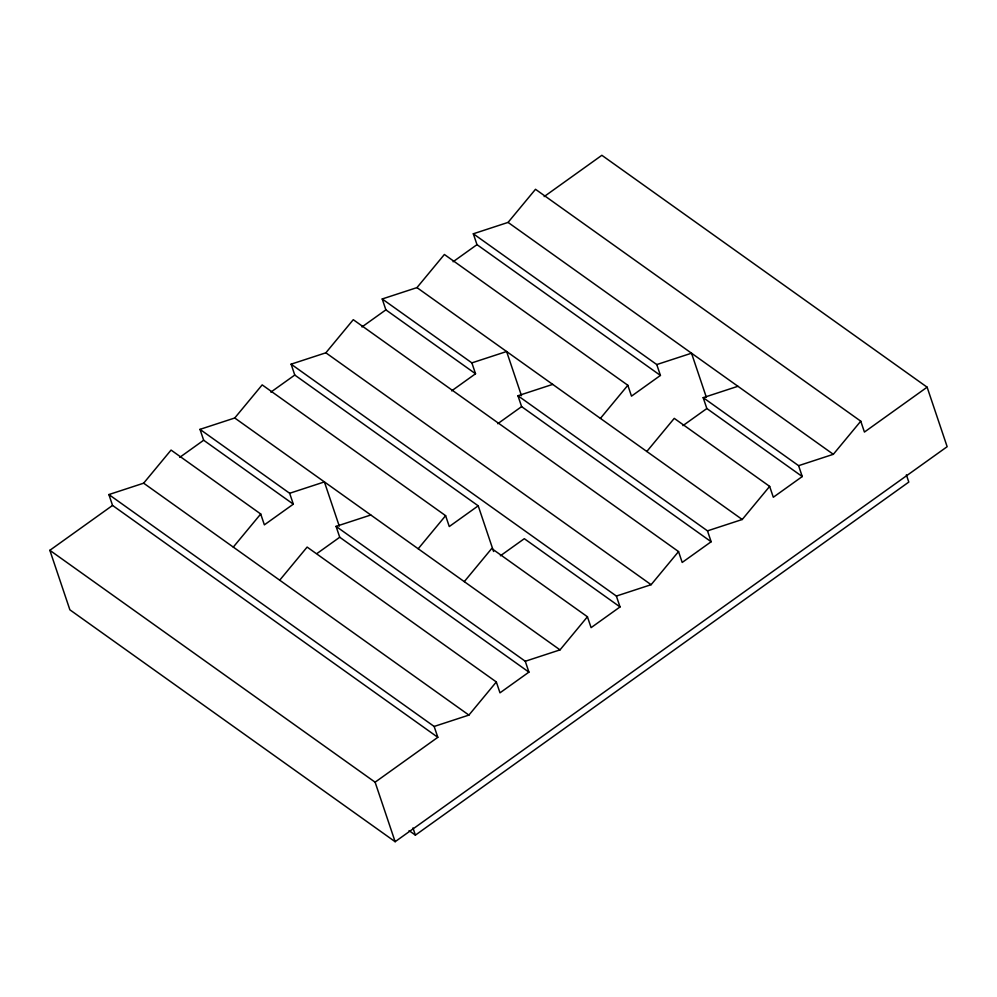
<?xml version="1.0" encoding="UTF-8"?>
<svg xmlns="http://www.w3.org/2000/svg" width="997" height="997" viewBox="0 0 997 997"><rect width="100%" height="100%" fill="white"/><g stroke="black" fill="none" stroke-linecap="round" stroke-linejoin="round"><path stroke-width="1.5" d="M112.549 505.429L49.85 550.307L375.109 782.196L437.82 737.319L112.549 505.429L108.897 494.562L143.643 483.184L171.06 450.071L260.716 513.991L264.367 524.858L293.317 504.158L289.653 493.278L199.998 429.358L234.744 417.992L262.174 384.879L445.609 515.661L449.273 526.541L478.211 505.828L493.59 551.503M478.211 505.828L294.776 375.046L291.112 364.167L325.857 352.801L353.274 319.688L678.546 551.578L682.197 562.445L711.148 541.745L707.484 530.865L517.954 395.747L552.699 384.381M451.629 390.874L475.532 373.763L385.876 309.855L382.225 298.975L416.958 287.61L444.388 254.484L627.836 385.266L631.487 396.145L660.425 375.433L656.774 364.566L473.326 233.784L508.071 222.406L535.501 189.293L860.76 421.183L864.424 432.062L927.123 387.185L947.15 446.693L395.136 841.705L69.877 609.815L49.85 550.307M233.286 547.104L260.716 513.991M279.708 580.192L307.126 547.079L496.332 681.96L499.983 692.84L528.921 672.128L525.269 661.26L336.064 526.366L370.809 515M418.192 548.774L445.609 515.661M464.278 581.637L491.708 548.524L587.432 616.769L591.096 627.649L620.034 606.936L616.37 596.056L291.112 364.167M600.406 418.391L627.836 385.266M646.816 451.479L674.246 418.366L769.647 486.386L773.311 497.254L802.249 476.541L798.597 465.674L703.184 397.653L737.93 386.288M108.897 494.562L434.156 726.452L468.902 715.086L496.332 681.96M525.269 661.26L560.015 649.882L587.432 616.769M616.37 596.056L651.116 584.691L678.546 551.578M707.484 530.865L742.229 519.499L769.647 486.386M798.597 465.674L833.33 454.308L860.76 421.183M179.759 457.349L203.662 440.238L293.317 504.158M270.86 392.145L294.776 375.046M361.973 326.954L385.876 309.855M453.087 261.762L476.99 244.651L660.425 375.433M544.175 196.583L601.864 155.295L927.123 387.185M497.715 423.725L521.618 406.626L711.148 541.745M317.083 553.447L339.728 537.246L528.921 672.128M500.394 555.79L524.31 538.692L620.034 606.936M682.933 425.632L706.848 408.533L802.249 476.541M409.069 830.626L415.4 835.137L908.803 482.074L906.373 474.846M382.225 298.975L471.868 362.883L506.613 351.517L521.493 395.722M656.774 364.566L691.519 353.2L706.387 397.404M289.653 493.278L324.399 481.912L339.279 526.117M508.071 222.406L833.33 454.308M416.958 287.61L742.229 519.499M325.857 352.801L651.116 584.691M234.744 417.992L560.015 649.882M143.643 483.184L468.902 715.086M703.184 397.653L706.848 408.533M473.326 233.784L476.99 244.651M517.954 395.747L521.618 406.626M471.868 362.883L475.532 373.763M434.156 726.452L437.82 737.319M336.064 526.366L339.728 537.246M412.97 827.921L415.4 835.137M375.109 782.196L395.136 841.705M199.998 429.358L203.662 440.238"/></g></svg>
